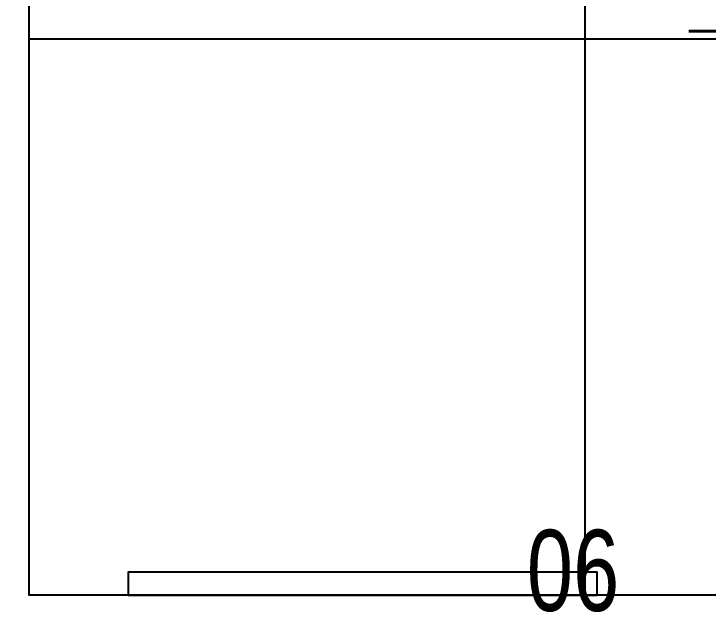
# Model space of a CAD drawing. Extents: x -560814 to 57327, y -29287 to 19916.
# Drawn here: x 39459 to 40209, y 5517 to 6162 of the extents above; entities that cross this region are included whole.
import ezdxf

# ---------------------------------------------------------------- set-up
doc = ezdxf.new("R2010")
doc.units = 0
doc.header["$LTSCALE"] = 0.25
doc.linetypes.add('DASHDOT', pattern=[25.4, 12.7, -6.35, 0, -6.35])
for name, color, linetype, lineweight in [('01-First Floor$0$72_EGR_EQP_TAG', 142, 'Continuous', 5), ('01-First Floor$0$LOADING', 253, 'Continuous', 5), ('01-First Floor$0$Walls', 251, 'Continuous', 5), ('E-LITE-CLNG-CNDT', 6, 'DASHDOT', 35), ('T-DATA-DEVC-TYPE', 2, 'Continuous', 25), ('T-DATA-DIM', 251, 'DASHDOT', 25), ('T-DATA-WALL @ 100', 33, 'Continuous', 35)]:
    doc.layers.add(name, color=color, linetype=linetype, lineweight=lineweight)
doc.layers.add('01-First Floor$0$FALSE CEILING', color=251, linetype='Continuous')
doc.styles.add('01-First Floor$0$X3G_ENTITY_257CFD', font='swisscl.ttf', dxfattribs={"height": 200})
doc.styles.add('DC_SIMPLEX', font='SIMPLEX.shx', dxfattribs={"width": 0.7})
doc.dimstyles.new('DevCad-MM', dxfattribs={"dimscale": 0.01, "dimtxt": 2, "dimasz": 2, "dimexe": 1, "dimexo": 1, "dimgap": 0.6, "dimtad": 1, "dimdec": 0, "dimrnd": 10, "dimzin": 1, "dimdsep": 46, "dimtxsty": 'DC_SIMPLEX', "dimblk1": 'OBLIQUE', "dimblk2": 'OBLIQUE', "dimsah": 1, "dimcen": 3, "dimclrd": 256, "dimclre": 256, "dimclrt": 45, "dimadec": 0, "dimazin": 0, "dimtfac": 1, "dimtdec": 0, "dimtix": 1, "dimtmove": 2, "dimatfit": 2, "dimldrblk": 'OBLIQUE', "dimfxl": 1, "dimtolj": 1, "dimtzin": 0, "dimarcsym": 0})

# ---------------------------------------------------------------- blocks, each defined once
blk = doc.blocks.new('*U52')
blk.add_hatch(color=254).paths.add_polyline_path([(1.75, 3.0308), (0.0003, 3.0309), (0, 0)])
blk.add_line((0, 0), (0.0003, 3.0309))
blk.add_lwpolyline([(1.75, 3.0308), (0, 0), (-1.75, 3.0311)], close=True)
at = {"layer": 'T-DATA-DEVC-TYPE', "style": 'DC_SIMPLEX', "width": 0.7, "flags": 8}
blk.add_attdef('DC_TYPE', (2.6822, 5.6339), '', height=2, rotation=360, dxfattribs=at)
blk = doc.blocks.new('01-First Floor')
at = {"layer": '01-First Floor$0$FALSE CEILING', "linetype": 'Continuous'}
for p, q in [((40076, 5535), (40076, 8610)), ((39476, 6135), (43476, 6135))]:
    blk.add_line(p, q, dxfattribs=at)
at = {"layer": '01-First Floor$0$FALSE CEILING'}
blk.add_lwpolyline([(43476, 5535), (39476, 5535), (39476, 8610), (43476, 8610)], close=True, dxfattribs=at)
at = {"layer": '01-First Floor$0$FALSE CEILING', "elevation": -0.1}
blk.add_lwpolyline([(40088.67, 5535), (40088.67, 5560), (39582.67, 5560), (39582.67, 5535), (40088.67, 5535)], dxfattribs=at)
at = {"layer": '01-First Floor$0$LOADING', "elevation": -0.1}
blk.add_lwpolyline([(40088.67, 5535), (40088.67, 5560), (39582.67, 5560), (39582.67, 5535), (40088.67, 5535)], dxfattribs=at)
at = {"layer": '01-First Floor$0$Walls'}
for p in [(39476, 8610), (43476, 5535)]:
    blk.add_line(p, (39476, 5535), dxfattribs=at)
at = {"layer": '01-First Floor$0$72_EGR_EQP_TAG', "insert": (40062.79, 5605.48, -0.1), "char_height": 87.473, "attachment_point": 2, "style": '01-First Floor$0$X3G_ENTITY_257CFD'}
blk.add_mtext('06', dxfattribs=at)
blk = doc.blocks.new('_OBLIQUE')
at = {"color": 0, "linetype": 'ByBlock'}
blk.add_line((-0.5, -0.5), (0.5, 0.5), dxfattribs=at)
blk = doc.blocks.new('*D159')
at = {"layer": 'Defpoints', "color": 0, "linetype": 'Continuous', "transparency": 16777216}
for p in [(39476, 6317.29), (39476, 5838.09), (40424.14, 5838.09)]:
    blk.add_point(p, dxfattribs=at)
at = {"layer": 'T-DATA-DIM', "linetype": 'Continuous', "lineweight": -2, "transparency": 16777216}
for p, q in [((39476, 5938.09), (39476, 6417.29)), ((40424.14, 5938.09), (40424.14, 6417.29)), ((40424.14, 6317.29), (39476, 6317.29))]:
    blk.add_line(p, q, dxfattribs=at)
at = {"layer": 'T-DATA-DIM', "linetype": 'Continuous', "lineweight": -2, "transparency": 16777216, "xscale": 200, "yscale": 200, "zscale": 200, "rotation": 180}
blk.add_blockref('_OBLIQUE', (39476, 6317.29), dxfattribs=at)
at = {"layer": 'T-DATA-DIM', "linetype": 'Continuous', "lineweight": -2, "transparency": 16777216, "xscale": 200, "yscale": 200, "zscale": 200}
blk.add_blockref('_OBLIQUE', (40424.14, 6317.29), dxfattribs=at)
at = {"layer": 'T-DATA-DIM', "color": 45, "linetype": 'Continuous', "transparency": 16777216, "insert": (39950.07, 6477.29), "char_height": 200, "attachment_point": 5, "style": 'DC_SIMPLEX'}
blk.add_mtext('\\A1;950', dxfattribs=at)

msp = doc.modelspace()

# ---------------------------------------------------------------- block references
at = {"layer": 'E-LITE-CLNG-CNDT'}
msp.add_blockref('01-First Floor', (0, 0), dxfattribs=at)
at = {"layer": 'T-DATA-WALL @ 100'}
ref = msp.add_blockref('*U52', (40432.27, 5535), dxfattribs=dict(at, xscale=-100, yscale=100, zscale=100))
ref.add_attrib('DC_TYPE', 'T', (40181.74, 5943.47), dxfattribs={"layer": 'T-DATA-DEVC-TYPE', "height": 200, "style": 'DC_SIMPLEX', "width": 0.7, "flags": 8})

# ---------------------------------------------------------------- dimensions: what is measured, and where the dimension line sits
at = {"layer": 'T-DATA-DIM', "linetype": 'Continuous'}
dim = msp.add_linear_dim(base=(39476, 6317.29), p1=(40424.14, 5838.09), p2=(39476, 5838.09), dimstyle='DevCad-MM', dxfattribs=at)
dim.commit()
dim.dimension.update_dxf_attribs({"geometry": '*D159', "text_midpoint": (39950.07, 6477.29)})

doc.saveas('drawing.dxf')
